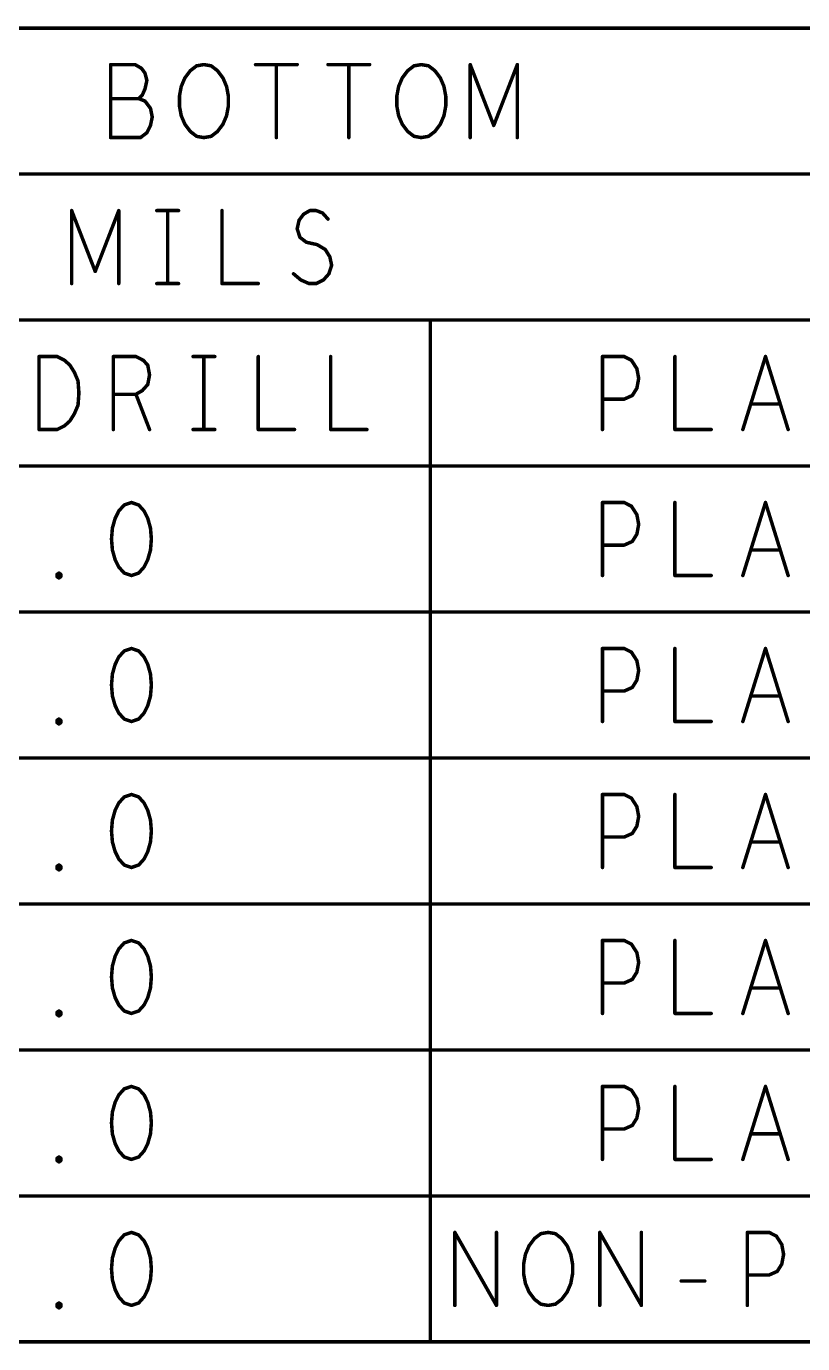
# Model space of a CAD drawing. Extents: x -18 to 16.1, y -6.6 to 15.5.
# Drawn here: x 11.927 to 13.255, y 3.317 to 5.573 of the extents above; entities that cross this region are included whole.
import ezdxf

# ---------------------------------------------------------------- set-up
doc = ezdxf.new("R2010")
doc.units = 0
doc.layers.get('0').update_dxf_attribs({"linetype": 'CONTINUOUS'})
doc.layers.add('FAB', color=13, linetype='CONTINUOUS')

# ---------------------------------------------------------------- blocks, each defined once
blk = doc.blocks.new('ROUND_1')
at = {"const_width": 0.003}
blk.add_lwpolyline([(-0.0015, 0, 1), (0.0015, 0, 1)], format="xyb", close=True, dxfattribs=at)

msp = doc.modelspace()

# ---------------------------------------------------------------- linework, layer by layer
at = {"layer": 'FAB', "const_width": 0.006}
for points in [[(7.689, 5.57), (14.664, 5.57)], [(12.1127, 5.5075), (12.0709, 5.5075)], [(12.0709, 5.5075), (12.0709, 5.3825)], [(12.1236, 5.5012), (12.1127, 5.5075)], [(12.2073, 5.4971), (12.2181, 5.5054)], [(12.2181, 5.5054), (12.2305, 5.5075)], [(12.2305, 5.5075), (12.2429, 5.5054)], [(12.2429, 5.5054), (12.2537, 5.4971)], [(12.3189, 5.5075), (12.3901, 5.5075)], [(12.3545, 5.5075), (12.3545, 5.3825)], [(12.4429, 5.5075), (12.5141, 5.5075)], [(12.4785, 5.5075), (12.4785, 5.3825)], [(12.5793, 5.4971), (12.5901, 5.5054)], [(12.5901, 5.5054), (12.6025, 5.5075)], [(12.6025, 5.5075), (12.6149, 5.5054)], [(12.6149, 5.5054), (12.6257, 5.4971)], [(12.6862, 5.3825), (12.6862, 5.5075)], [(12.6862, 5.5075), (12.7265, 5.4033)], [(12.7265, 5.4033), (12.7668, 5.5075)], [(12.7668, 5.5075), (12.7668, 5.3825)], [(12.1297, 5.4929), (12.1236, 5.5012)], [(12.1329, 5.4804), (12.1297, 5.4929)], [(12.1297, 5.4658), (12.1329, 5.4804)], [(12.1917, 5.47), (12.1979, 5.4846)], [(12.1979, 5.4846), (12.2073, 5.4971)], [(12.2537, 5.4971), (12.2631, 5.4846)], [(12.2631, 5.4846), (12.2693, 5.47)], [(12.5637, 5.47), (12.5699, 5.4846)], [(12.5699, 5.4846), (12.5793, 5.4971)], [(12.6257, 5.4971), (12.6351, 5.4846)], [(12.6351, 5.4846), (12.6413, 5.47)], [(12.1251, 5.4554), (12.1297, 5.4658)], [(12.1886, 5.4533), (12.1917, 5.47)], [(12.2693, 5.47), (12.2724, 5.4533)], [(12.5606, 5.4533), (12.5637, 5.47)], [(12.6413, 5.47), (12.6444, 5.4533)], [(12.1189, 5.4492), (12.0709, 5.4492)], [(12.1189, 5.4492), (12.1251, 5.4554)], [(12.1297, 5.445), (12.1189, 5.4492)], [(12.1391, 5.4325), (12.1297, 5.445)], [(12.1886, 5.4367), (12.1886, 5.4533)], [(12.1917, 5.42), (12.1886, 5.4367)], [(12.2724, 5.4367), (12.2693, 5.42)], [(12.2724, 5.4533), (12.2724, 5.4367)], [(12.5606, 5.4367), (12.5606, 5.4533)], [(12.5637, 5.42), (12.5606, 5.4367)], [(12.6444, 5.4367), (12.6413, 5.42)], [(12.6444, 5.4533), (12.6444, 5.4367)], [(12.1421, 5.4179), (12.1391, 5.4325)], [(12.1391, 5.4033), (12.1421, 5.4179)], [(12.1979, 5.4054), (12.1917, 5.42)], [(12.2693, 5.42), (12.2631, 5.4054)], [(12.5699, 5.4054), (12.5637, 5.42)], [(12.6413, 5.42), (12.6351, 5.4054)], [(12.122, 5.3825), (12.1329, 5.3908)], [(12.1329, 5.3908), (12.1391, 5.4033)], [(12.2073, 5.3929), (12.1979, 5.4054)], [(12.2181, 5.3846), (12.2073, 5.3929)], [(12.2537, 5.3929), (12.2429, 5.3846)], [(12.2631, 5.4054), (12.2537, 5.3929)], [(12.5793, 5.3929), (12.5699, 5.4054)], [(12.5901, 5.3846), (12.5793, 5.3929)], [(12.6257, 5.3929), (12.6149, 5.3846)], [(12.6351, 5.4054), (12.6257, 5.3929)], [(12.0709, 5.3825), (12.122, 5.3825)], [(12.2305, 5.3825), (12.2181, 5.3846)], [(12.2429, 5.3846), (12.2305, 5.3825)], [(12.6025, 5.3825), (12.5901, 5.3846)], [(12.6149, 5.3846), (12.6025, 5.3825)], [(7.689, 5.32), (14.664, 5.32)], [(12.0042, 5.1325), (12.0042, 5.2575)], [(12.0042, 5.2575), (12.0445, 5.1533)], [(12.0445, 5.1533), (12.0848, 5.2575)], [(12.0848, 5.2575), (12.0848, 5.1325)], [(12.1499, 5.2575), (12.1871, 5.2575)], [(12.1685, 5.2575), (12.1685, 5.1325)], [(12.2615, 5.2575), (12.2615, 5.1325)], [(12.401, 5.2512), (12.4118, 5.2575)], [(12.4118, 5.2575), (12.4227, 5.2575)], [(12.4227, 5.2575), (12.4336, 5.2533)], [(12.3901, 5.2262), (12.3933, 5.2408)], [(12.3933, 5.2408), (12.401, 5.2512)], [(12.4336, 5.2533), (12.4429, 5.2429)], [(12.3948, 5.2117), (12.3901, 5.2262)], [(12.4057, 5.2033), (12.3948, 5.2117)], [(12.4242, 5.1992), (12.4057, 5.2033)], [(12.4382, 5.1908), (12.4242, 5.1992)], [(12.446, 5.1783), (12.4382, 5.1908)], [(12.4444, 5.1492), (12.4491, 5.1638)], [(12.4491, 5.1638), (12.446, 5.1783)], [(12.3839, 5.1492), (12.3963, 5.1387)], [(12.4351, 5.1387), (12.4444, 5.1492)], [(12.1499, 5.1325), (12.1871, 5.1325)], [(12.2615, 5.1325), (12.3235, 5.1325)], [(12.3963, 5.1387), (12.4103, 5.1325)], [(12.4103, 5.1325), (12.4227, 5.1325)], [(12.4227, 5.1325), (12.4351, 5.1387)], [(7.689, 5.07), (14.664, 5.07)], [(12.618, 5.07), (12.618, 3.32)], [(11.9484, 4.8825), (11.9484, 5.0075)], [(11.9484, 5.0075), (11.9794, 5.0075)], [(11.9794, 5.0075), (11.9918, 5.0012)], [(12.0755, 4.8825), (12.0755, 5.0075)], [(12.0755, 5.0075), (12.1142, 5.0075)], [(12.1142, 5.0075), (12.1266, 5.0012)], [(12.2119, 5.0075), (12.2491, 5.0075)], [(12.2305, 5.0075), (12.2305, 4.8825)], [(12.3235, 5.0075), (12.3235, 4.8825)], [(12.4475, 5.0075), (12.4475, 4.8825)], [(12.9125, 4.8825), (12.9125, 5.0075)], [(12.9125, 5.0075), (12.9497, 5.0075)], [(12.9497, 5.0075), (12.9621, 5.0012)], [(13.0365, 5.0075), (13.0365, 4.8825)], [(13.1527, 4.8825), (13.1915, 5.0075)], [(13.1915, 5.0075), (13.2303, 4.8825)], [(11.9918, 5.0012), (12.0011, 4.9929)], [(12.0011, 4.9929), (12.0089, 4.9804)], [(12.1266, 5.0012), (12.1344, 4.9929)], [(12.1344, 4.9929), (12.1375, 4.9762)], [(12.9621, 5.0012), (12.9714, 4.9867)], [(12.9714, 4.9867), (12.9745, 4.97)], [(12.0089, 4.9804), (12.0151, 4.9658)], [(12.0151, 4.9658), (12.0166, 4.945)], [(12.1375, 4.9762), (12.1344, 4.9596)], [(12.9745, 4.97), (12.9714, 4.9533)], [(12.0166, 4.945), (12.0151, 4.9242)], [(12.1142, 4.9429), (12.0755, 4.9429)], [(12.1251, 4.9492), (12.1142, 4.9429)], [(12.1142, 4.9429), (12.1375, 4.8825)], [(12.1344, 4.9596), (12.1251, 4.9492)], [(12.9636, 4.9408), (12.9497, 4.9346)], [(12.9714, 4.9533), (12.9636, 4.9408)], [(12.0151, 4.9242), (12.0089, 4.9096)], [(12.9497, 4.9346), (12.9125, 4.9346)], [(13.2163, 4.9262), (13.1667, 4.9262)], [(12.0011, 4.8971), (11.9918, 4.8887)], [(12.0089, 4.9096), (12.0011, 4.8971)], [(11.9794, 4.8825), (11.9484, 4.8825)], [(11.9918, 4.8887), (11.9794, 4.8825)], [(12.2119, 4.8825), (12.2491, 4.8825)], [(12.3235, 4.8825), (12.3855, 4.8825)], [(12.4475, 4.8825), (12.5095, 4.8825)], [(13.0365, 4.8825), (13.0985, 4.8825)], [(7.689, 4.82), (14.664, 4.82)], [(12.1065, 4.7575), (12.0941, 4.7533)], [(12.1189, 4.7533), (12.1065, 4.7575)], [(12.9125, 4.6325), (12.9125, 4.7575)], [(12.9125, 4.7575), (12.9497, 4.7575)], [(12.9497, 4.7575), (12.9621, 4.7512)], [(13.0365, 4.7575), (13.0365, 4.6325)], [(13.1527, 4.6325), (13.1915, 4.7575)], [(13.1915, 4.7575), (13.2303, 4.6325)], [(12.0848, 4.7429), (12.0786, 4.7304)], [(12.0941, 4.7533), (12.0848, 4.7429)], [(12.1282, 4.7429), (12.1189, 4.7533)], [(12.1344, 4.7304), (12.1282, 4.7429)], [(12.9621, 4.7512), (12.9714, 4.7367)], [(12.9714, 4.7367), (12.9745, 4.72)], [(12.0739, 4.7137), (12.0724, 4.695)], [(12.0786, 4.7304), (12.0739, 4.7137)], [(12.1391, 4.7137), (12.1344, 4.7304)], [(12.1406, 4.695), (12.1391, 4.7137)], [(12.9745, 4.72), (12.9714, 4.7033)], [(12.0724, 4.695), (12.0739, 4.6762)], [(12.1391, 4.6762), (12.1406, 4.695)], [(12.9636, 4.6908), (12.9497, 4.6846)], [(12.9714, 4.7033), (12.9636, 4.6908)], [(12.0739, 4.6762), (12.0786, 4.6596)], [(12.1344, 4.6596), (12.1391, 4.6762)], [(12.9497, 4.6846), (12.9125, 4.6846)], [(13.2163, 4.6762), (13.1667, 4.6762)], [(12.0786, 4.6596), (12.0848, 4.6471)], [(12.0848, 4.6471), (12.0941, 4.6367)], [(12.1189, 4.6367), (12.1282, 4.6471)], [(12.1282, 4.6471), (12.1344, 4.6596)], [(11.9794, 4.6346), (11.9825, 4.6367)], [(11.9794, 4.6304), (11.9794, 4.6346)], [(11.9825, 4.6283), (11.9794, 4.6304)], [(11.9825, 4.6367), (11.9856, 4.6346)], [(11.9856, 4.6304), (11.9825, 4.6283)], [(11.9856, 4.6346), (11.9856, 4.6304)], [(12.0941, 4.6367), (12.1065, 4.6325)], [(12.1065, 4.6325), (12.1189, 4.6367)], [(13.0365, 4.6325), (13.0985, 4.6325)], [(7.689, 4.57), (14.664, 4.57)], [(12.0848, 4.4929), (12.0786, 4.4804)], [(12.0941, 4.5033), (12.0848, 4.4929)], [(12.1065, 4.5075), (12.0941, 4.5033)], [(12.1189, 4.5033), (12.1065, 4.5075)], [(12.1282, 4.4929), (12.1189, 4.5033)], [(12.1344, 4.4804), (12.1282, 4.4929)], [(12.9125, 4.3825), (12.9125, 4.5075)], [(12.9125, 4.5075), (12.9497, 4.5075)], [(12.9497, 4.5075), (12.9621, 4.5012)], [(12.9621, 4.5012), (12.9714, 4.4867)], [(12.9714, 4.4867), (12.9745, 4.47)], [(13.0365, 4.5075), (13.0365, 4.3825)], [(13.1527, 4.3825), (13.1915, 4.5075)], [(13.1915, 4.5075), (13.2303, 4.3825)], [(12.0786, 4.4804), (12.0739, 4.4637)], [(12.1391, 4.4637), (12.1344, 4.4804)], [(12.9745, 4.47), (12.9714, 4.4533)], [(12.0739, 4.4637), (12.0724, 4.445)], [(12.0724, 4.445), (12.0739, 4.4262)], [(12.1406, 4.445), (12.1391, 4.4637)], [(12.1391, 4.4262), (12.1406, 4.445)], [(12.9714, 4.4533), (12.9636, 4.4408)], [(12.0739, 4.4262), (12.0786, 4.4096)], [(12.1344, 4.4096), (12.1391, 4.4262)], [(12.9497, 4.4346), (12.9125, 4.4346)], [(12.9636, 4.4408), (12.9497, 4.4346)], [(13.2163, 4.4262), (13.1667, 4.4262)], [(12.0786, 4.4096), (12.0848, 4.3971)], [(12.0848, 4.3971), (12.0941, 4.3867)], [(12.1189, 4.3867), (12.1282, 4.3971)], [(12.1282, 4.3971), (12.1344, 4.4096)], [(11.9794, 4.3846), (11.9825, 4.3867)], [(11.9794, 4.3804), (11.9794, 4.3846)], [(11.9825, 4.3783), (11.9794, 4.3804)], [(11.9825, 4.3867), (11.9856, 4.3846)], [(11.9856, 4.3804), (11.9825, 4.3783)], [(11.9856, 4.3846), (11.9856, 4.3804)], [(12.0941, 4.3867), (12.1065, 4.3825)], [(12.1065, 4.3825), (12.1189, 4.3867)], [(13.0365, 4.3825), (13.0985, 4.3825)], [(7.689, 4.32), (14.664, 4.32)], [(12.0848, 4.2429), (12.0786, 4.2304)], [(12.0941, 4.2533), (12.0848, 4.2429)], [(12.1065, 4.2575), (12.0941, 4.2533)], [(12.1189, 4.2533), (12.1065, 4.2575)], [(12.1282, 4.2429), (12.1189, 4.2533)], [(12.1344, 4.2304), (12.1282, 4.2429)], [(12.9125, 4.1325), (12.9125, 4.2575)], [(12.9125, 4.2575), (12.9497, 4.2575)], [(12.9497, 4.2575), (12.9621, 4.2512)], [(12.9621, 4.2512), (12.9714, 4.2367)], [(13.0365, 4.2575), (13.0365, 4.1325)], [(13.1527, 4.1325), (13.1915, 4.2575)], [(13.1915, 4.2575), (13.2303, 4.1325)], [(12.0786, 4.2304), (12.0739, 4.2137)], [(12.1391, 4.2137), (12.1344, 4.2304)], [(12.9714, 4.2367), (12.9745, 4.22)], [(12.9745, 4.22), (12.9714, 4.2033)], [(12.0739, 4.2137), (12.0724, 4.195)], [(12.0724, 4.195), (12.0739, 4.1762)], [(12.1406, 4.195), (12.1391, 4.2137)], [(12.1391, 4.1762), (12.1406, 4.195)], [(12.9714, 4.2033), (12.9636, 4.1908)], [(12.0739, 4.1762), (12.0786, 4.1596)], [(12.1344, 4.1596), (12.1391, 4.1762)], [(12.9497, 4.1846), (12.9125, 4.1846)], [(12.9636, 4.1908), (12.9497, 4.1846)], [(13.2163, 4.1762), (13.1667, 4.1762)], [(12.0786, 4.1596), (12.0848, 4.1471)], [(12.1282, 4.1471), (12.1344, 4.1596)], [(11.9794, 4.1346), (11.9825, 4.1367)], [(11.9794, 4.1304), (11.9794, 4.1346)], [(11.9825, 4.1283), (11.9794, 4.1304)], [(11.9825, 4.1367), (11.9856, 4.1346)], [(11.9856, 4.1304), (11.9825, 4.1283)], [(11.9856, 4.1346), (11.9856, 4.1304)], [(12.0848, 4.1471), (12.0941, 4.1367)], [(12.0941, 4.1367), (12.1065, 4.1325)], [(12.1065, 4.1325), (12.1189, 4.1367)], [(12.1189, 4.1367), (12.1282, 4.1471)], [(13.0365, 4.1325), (13.0985, 4.1325)], [(7.689, 4.07), (14.664, 4.07)], [(12.0848, 3.9929), (12.0786, 3.9804)], [(12.0941, 4.0033), (12.0848, 3.9929)], [(12.1065, 4.0075), (12.0941, 4.0033)], [(12.1189, 4.0033), (12.1065, 4.0075)], [(12.1282, 3.9929), (12.1189, 4.0033)], [(12.1344, 3.9804), (12.1282, 3.9929)], [(12.9125, 3.8825), (12.9125, 4.0075)], [(12.9125, 4.0075), (12.9497, 4.0075)], [(12.9497, 4.0075), (12.9621, 4.0012)], [(12.9621, 4.0012), (12.9714, 3.9867)], [(13.0365, 4.0075), (13.0365, 3.8825)], [(13.1527, 3.8825), (13.1915, 4.0075)], [(13.1915, 4.0075), (13.2303, 3.8825)], [(12.0786, 3.9804), (12.0739, 3.9637)], [(12.1391, 3.9637), (12.1344, 3.9804)], [(12.9714, 3.9867), (12.9745, 3.97)], [(12.9745, 3.97), (12.9714, 3.9533)], [(12.0739, 3.9637), (12.0724, 3.945)], [(12.1406, 3.945), (12.1391, 3.9637)], [(12.9714, 3.9533), (12.9636, 3.9408)], [(12.0724, 3.945), (12.0739, 3.9262)], [(12.0739, 3.9262), (12.0786, 3.9096)], [(12.1344, 3.9096), (12.1391, 3.9262)], [(12.1391, 3.9262), (12.1406, 3.945)], [(12.9497, 3.9346), (12.9125, 3.9346)], [(12.9636, 3.9408), (12.9497, 3.9346)], [(13.2163, 3.9262), (13.1667, 3.9262)], [(12.0786, 3.9096), (12.0848, 3.8971)], [(12.1282, 3.8971), (12.1344, 3.9096)], [(11.9794, 3.8846), (11.9825, 3.8867)], [(11.9794, 3.8804), (11.9794, 3.8846)], [(11.9825, 3.8783), (11.9794, 3.8804)], [(11.9825, 3.8867), (11.9856, 3.8846)], [(11.9856, 3.8804), (11.9825, 3.8783)], [(11.9856, 3.8846), (11.9856, 3.8804)], [(12.0848, 3.8971), (12.0941, 3.8867)], [(12.0941, 3.8867), (12.1065, 3.8825)], [(12.1065, 3.8825), (12.1189, 3.8867)], [(12.1189, 3.8867), (12.1282, 3.8971)], [(13.0365, 3.8825), (13.0985, 3.8825)], [(7.689, 3.82), (14.664, 3.82)], [(12.0848, 3.7429), (12.0786, 3.7304)], [(12.0941, 3.7533), (12.0848, 3.7429)], [(12.1065, 3.7575), (12.0941, 3.7533)], [(12.1189, 3.7533), (12.1065, 3.7575)], [(12.1282, 3.7429), (12.1189, 3.7533)], [(12.1344, 3.7304), (12.1282, 3.7429)], [(12.9125, 3.6325), (12.9125, 3.7575)], [(12.9125, 3.7575), (12.9497, 3.7575)], [(12.9497, 3.7575), (12.9621, 3.7512)], [(12.9621, 3.7512), (12.9714, 3.7367)], [(13.0365, 3.7575), (13.0365, 3.6325)], [(13.1527, 3.6325), (13.1915, 3.7575)], [(13.1915, 3.7575), (13.2303, 3.6325)], [(12.0786, 3.7304), (12.0739, 3.7137)], [(12.1391, 3.7137), (12.1344, 3.7304)], [(12.9714, 3.7367), (12.9745, 3.72)], [(12.9745, 3.72), (12.9714, 3.7033)], [(12.0739, 3.7137), (12.0724, 3.695)], [(12.1406, 3.695), (12.1391, 3.7137)], [(12.9714, 3.7033), (12.9636, 3.6908)], [(12.0724, 3.695), (12.0739, 3.6762)], [(12.0739, 3.6762), (12.0786, 3.6596)], [(12.1344, 3.6596), (12.1391, 3.6762)], [(12.1391, 3.6762), (12.1406, 3.695)], [(12.9497, 3.6846), (12.9125, 3.6846)], [(12.9636, 3.6908), (12.9497, 3.6846)], [(13.2163, 3.6762), (13.1667, 3.6762)], [(12.0786, 3.6596), (12.0848, 3.6471)], [(12.1282, 3.6471), (12.1344, 3.6596)], [(11.9794, 3.6346), (11.9825, 3.6367)], [(11.9794, 3.6304), (11.9794, 3.6346)], [(11.9825, 3.6283), (11.9794, 3.6304)], [(11.9825, 3.6367), (11.9856, 3.6346)], [(11.9856, 3.6304), (11.9825, 3.6283)], [(11.9856, 3.6346), (11.9856, 3.6304)], [(12.0848, 3.6471), (12.0941, 3.6367)], [(12.0941, 3.6367), (12.1065, 3.6325)], [(12.1065, 3.6325), (12.1189, 3.6367)], [(12.1189, 3.6367), (12.1282, 3.6471)], [(13.0365, 3.6325), (13.0985, 3.6325)], [(7.689, 3.57), (14.664, 3.57)], [(12.0941, 3.5033), (12.0848, 3.4929)], [(12.1065, 3.5075), (12.0941, 3.5033)], [(12.1189, 3.5033), (12.1065, 3.5075)], [(12.1282, 3.4929), (12.1189, 3.5033)], [(12.6599, 3.3825), (12.6599, 3.5075)], [(12.6599, 3.5075), (12.7311, 3.3825)], [(12.7311, 3.3825), (12.7311, 3.5075)], [(12.7869, 3.4846), (12.7963, 3.4971)], [(12.7963, 3.4971), (12.8071, 3.5054)], [(12.8071, 3.5054), (12.8195, 3.5075)], [(12.8195, 3.5075), (12.8319, 3.5054)], [(12.8319, 3.5054), (12.8427, 3.4971)], [(12.8427, 3.4971), (12.8521, 3.4846)], [(12.9079, 3.3825), (12.9079, 3.5075)], [(12.9079, 3.5075), (12.9791, 3.3825)], [(12.9791, 3.3825), (12.9791, 3.5075)], [(13.1605, 3.3825), (13.1605, 3.5075)], [(13.1605, 3.5075), (13.1977, 3.5075)], [(13.1977, 3.5075), (13.2101, 3.5012)], [(13.2101, 3.5012), (13.2194, 3.4867)], [(12.0786, 3.4804), (12.0739, 3.4637)], [(12.0848, 3.4929), (12.0786, 3.4804)], [(12.1344, 3.4804), (12.1282, 3.4929)], [(12.1391, 3.4637), (12.1344, 3.4804)], [(12.7807, 3.47), (12.7869, 3.4846)], [(12.8521, 3.4846), (12.8583, 3.47)], [(13.2194, 3.4867), (13.2225, 3.47)], [(12.0739, 3.4637), (12.0724, 3.445)], [(12.1406, 3.445), (12.1391, 3.4637)], [(12.7776, 3.4533), (12.7807, 3.47)], [(12.7776, 3.4367), (12.7776, 3.4533)], [(12.8583, 3.47), (12.8614, 3.4533)], [(12.8614, 3.4533), (12.8614, 3.4367)], [(13.2194, 3.4533), (13.2116, 3.4408)], [(13.2225, 3.47), (13.2194, 3.4533)], [(12.0724, 3.445), (12.0739, 3.4262)], [(12.0739, 3.4262), (12.0786, 3.4096)], [(12.1344, 3.4096), (12.1391, 3.4262)], [(12.1391, 3.4262), (12.1406, 3.445)], [(12.7807, 3.42), (12.7776, 3.4367)], [(12.8614, 3.4367), (12.8583, 3.42)], [(13.1977, 3.4346), (13.1605, 3.4346)], [(13.2116, 3.4408), (13.1977, 3.4346)], [(12.0786, 3.4096), (12.0848, 3.3971)], [(12.1282, 3.3971), (12.1344, 3.4096)], [(12.7869, 3.4054), (12.7807, 3.42)], [(12.7963, 3.3929), (12.7869, 3.4054)], [(12.8521, 3.4054), (12.8427, 3.3929)], [(12.8583, 3.42), (12.8521, 3.4054)], [(13.0473, 3.4242), (13.0876, 3.4242)], [(11.9794, 3.3846), (11.9825, 3.3867)], [(11.9794, 3.3804), (11.9794, 3.3846)], [(11.9825, 3.3867), (11.9856, 3.3846)], [(11.9856, 3.3846), (11.9856, 3.3804)], [(12.0848, 3.3971), (12.0941, 3.3867)], [(12.0941, 3.3867), (12.1065, 3.3825)], [(12.1065, 3.3825), (12.1189, 3.3867)], [(12.1189, 3.3867), (12.1282, 3.3971)], [(12.8071, 3.3846), (12.7963, 3.3929)], [(12.8195, 3.3825), (12.8071, 3.3846)], [(12.8319, 3.3846), (12.8195, 3.3825)], [(12.8427, 3.3929), (12.8319, 3.3846)], [(11.9825, 3.3783), (11.9794, 3.3804)], [(11.9856, 3.3804), (11.9825, 3.3783)], [(14.664, 3.32), (7.689, 3.32)]]:
    msp.add_lwpolyline(points, dxfattribs=at)

# ---------------------------------------------------------------- block references
at = {"layer": 'FAB'}
for p in [(12.0709, 5.5075), (12.0709, 5.5075), (12.1127, 5.5075), (12.1127, 5.5075), (12.2181, 5.5054), (12.2181, 5.5054), (12.2305, 5.5075), (12.2305, 5.5075), (12.2429, 5.5054), (12.2429, 5.5054), (12.3189, 5.5075), (12.3545, 5.5075), (12.3901, 5.5075), (12.4429, 5.5075), (12.4785, 5.5075), (12.5141, 5.5075), (12.5901, 5.5054), (12.5901, 5.5054), (12.6025, 5.5075), (12.6025, 5.5075), (12.6149, 5.5054), (12.6149, 5.5054), (12.6862, 5.5075), (12.6862, 5.5075), (12.7668, 5.5075), (12.7668, 5.5075), (12.1236, 5.5012), (12.1236, 5.5012), (12.1297, 5.4929), (12.1297, 5.4929), (12.1329, 5.4804), (12.1329, 5.4804), (12.1979, 5.4846), (12.1979, 5.4846), (12.2073, 5.4971), (12.2073, 5.4971), (12.2537, 5.4971), (12.2537, 5.4971), (12.2631, 5.4846), (12.2631, 5.4846), (12.5699, 5.4846), (12.5699, 5.4846), (12.5793, 5.4971), (12.5793, 5.4971), (12.6257, 5.4971), (12.6257, 5.4971), (12.6351, 5.4846), (12.6351, 5.4846), (12.1297, 5.4658), (12.1297, 5.4658), (12.1917, 5.47), (12.1917, 5.47), (12.2693, 5.47), (12.2693, 5.47), (12.5637, 5.47), (12.5637, 5.47), (12.6413, 5.47), (12.6413, 5.47), (12.0709, 5.4492), (12.1189, 5.4492), (12.1189, 5.4492), (12.1189, 5.4492), (12.1251, 5.4554), (12.1251, 5.4554), (12.1297, 5.445), (12.1297, 5.445), (12.1886, 5.4533), (12.1886, 5.4533), (12.1886, 5.4367), (12.1886, 5.4367), (12.2724, 5.4533), (12.2724, 5.4533), (12.2724, 5.4367), (12.2724, 5.4367), (12.5606, 5.4533), (12.5606, 5.4533), (12.5606, 5.4367), (12.5606, 5.4367), (12.6444, 5.4533), (12.6444, 5.4533), (12.6444, 5.4367), (12.6444, 5.4367), (12.1391, 5.4325), (12.1391, 5.4325), (12.1421, 5.4179), (12.1421, 5.4179), (12.1917, 5.42), (12.1917, 5.42), (12.2693, 5.42), (12.2693, 5.42), (12.5637, 5.42), (12.5637, 5.42), (12.6413, 5.42), (12.6413, 5.42), (12.1329, 5.3908), (12.1329, 5.3908), (12.1391, 5.4033), (12.1391, 5.4033), (12.1979, 5.4054), (12.1979, 5.4054), (12.2073, 5.3929), (12.2073, 5.3929), (12.2537, 5.3929), (12.2537, 5.3929), (12.2631, 5.4054), (12.2631, 5.4054), (12.5699, 5.4054), (12.5699, 5.4054), (12.5793, 5.3929), (12.5793, 5.3929), (12.6257, 5.3929), (12.6257, 5.3929), (12.6351, 5.4054), (12.6351, 5.4054), (12.7265, 5.4033), (12.7265, 5.4033), (12.0709, 5.3825), (12.0709, 5.3825), (12.122, 5.3825), (12.122, 5.3825), (12.2181, 5.3846), (12.2181, 5.3846), (12.2305, 5.3825), (12.2305, 5.3825), (12.2429, 5.3846), (12.2429, 5.3846), (12.3545, 5.3825), (12.4785, 5.3825), (12.5901, 5.3846), (12.5901, 5.3846), (12.6025, 5.3825), (12.6025, 5.3825), (12.6149, 5.3846), (12.6149, 5.3846), (12.6862, 5.3825), (12.7668, 5.3825), (12.0042, 5.2575), (12.0042, 5.2575), (12.0848, 5.2575), (12.0848, 5.2575), (12.1499, 5.2575), (12.1685, 5.2575), (12.1871, 5.2575), (12.2615, 5.2575), (12.4118, 5.2575), (12.4118, 5.2575), (12.4227, 5.2575), (12.4227, 5.2575), (12.3933, 5.2408), (12.3933, 5.2408), (12.401, 5.2512), (12.401, 5.2512), (12.4336, 5.2533), (12.4336, 5.2533), (12.4429, 5.2429), (12.3901, 5.2262), (12.3901, 5.2262), (12.3948, 5.2117), (12.3948, 5.2117), (12.4057, 5.2033), (12.4057, 5.2033), (12.4242, 5.1992), (12.4242, 5.1992), (12.4382, 5.1908), (12.4382, 5.1908), (12.446, 5.1783), (12.446, 5.1783), (12.4491, 5.1638), (12.4491, 5.1638), (12.0445, 5.1533), (12.0445, 5.1533), (12.3839, 5.1492), (12.4444, 5.1492), (12.4444, 5.1492), (12.0042, 5.1325), (12.0848, 5.1325), (12.1499, 5.1325), (12.1685, 5.1325), (12.1871, 5.1325), (12.2615, 5.1325), (12.2615, 5.1325), (12.3235, 5.1325), (12.3963, 5.1387), (12.3963, 5.1387), (12.4103, 5.1325), (12.4103, 5.1325), (12.4227, 5.1325), (12.4227, 5.1325), (12.4351, 5.1387), (12.4351, 5.1387), (12.618, 5.07), (11.9484, 5.0075), (11.9484, 5.0075), (11.9794, 5.0075), (11.9794, 5.0075), (12.0755, 5.0075), (12.0755, 5.0075), (12.1142, 5.0075), (12.1142, 5.0075), (12.2119, 5.0075), (12.2305, 5.0075), (12.2491, 5.0075), (12.3235, 5.0075), (12.4475, 5.0075), (12.9125, 5.0075), (12.9125, 5.0075), (12.9497, 5.0075), (12.9497, 5.0075), (13.0365, 5.0075), (13.1915, 5.0075), (13.1915, 5.0075), (11.9918, 5.0012), (11.9918, 5.0012), (12.0011, 4.9929), (12.0011, 4.9929), (12.1266, 5.0012), (12.1266, 5.0012), (12.1344, 4.9929), (12.1344, 4.9929), (12.9621, 5.0012), (12.9621, 5.0012), (12.9714, 4.9867), (12.9714, 4.9867), (12.0089, 4.9804), (12.0089, 4.9804), (12.0151, 4.9658), (12.0151, 4.9658), (12.1375, 4.9762), (12.1375, 4.9762), (12.9745, 4.97), (12.9745, 4.97), (12.0166, 4.945), (12.0166, 4.945), (12.0755, 4.9429), (12.1142, 4.9429), (12.1142, 4.9429), (12.1142, 4.9429), (12.1251, 4.9492), (12.1251, 4.9492), (12.1344, 4.9596), (12.1344, 4.9596), (12.9636, 4.9408), (12.9636, 4.9408), (12.9714, 4.9533), (12.9714, 4.9533), (12.0151, 4.9242), (12.0151, 4.9242), (12.9125, 4.9346), (12.9497, 4.9346), (12.9497, 4.9346), (13.1667, 4.9262), (13.2163, 4.9262), (12.0011, 4.8971), (12.0011, 4.8971), (12.0089, 4.9096), (12.0089, 4.9096), (11.9484, 4.8825), (11.9484, 4.8825), (11.9794, 4.8825), (11.9794, 4.8825), (11.9918, 4.8887), (11.9918, 4.8887), (12.0755, 4.8825), (12.1375, 4.8825), (12.2119, 4.8825), (12.2305, 4.8825), (12.2491, 4.8825), (12.3235, 4.8825), (12.3235, 4.8825), (12.3855, 4.8825), (12.4475, 4.8825), (12.4475, 4.8825), (12.5095, 4.8825), (12.9125, 4.8825), (13.0365, 4.8825), (13.0365, 4.8825), (13.0985, 4.8825), (13.1527, 4.8825), (13.2303, 4.8825), (12.1065, 4.7575), (12.1065, 4.7575), (12.9125, 4.7575), (12.9125, 4.7575), (12.9497, 4.7575), (12.9497, 4.7575), (13.0365, 4.7575), (13.1915, 4.7575), (13.1915, 4.7575), (12.0848, 4.7429), (12.0848, 4.7429), (12.0941, 4.7533), (12.0941, 4.7533), (12.1189, 4.7533), (12.1189, 4.7533), (12.1282, 4.7429), (12.1282, 4.7429), (12.9621, 4.7512), (12.9621, 4.7512), (12.9714, 4.7367), (12.9714, 4.7367), (12.0739, 4.7137), (12.0739, 4.7137), (12.0786, 4.7304), (12.0786, 4.7304), (12.1344, 4.7304), (12.1344, 4.7304), (12.1391, 4.7137), (12.1391, 4.7137), (12.9745, 4.72), (12.9745, 4.72), (12.0724, 4.695), (12.0724, 4.695), (12.1406, 4.695), (12.1406, 4.695), (12.9636, 4.6908), (12.9636, 4.6908), (12.9714, 4.7033), (12.9714, 4.7033), (12.0739, 4.6762), (12.0739, 4.6762), (12.1391, 4.6762), (12.1391, 4.6762), (12.9125, 4.6846), (12.9497, 4.6846), (12.9497, 4.6846), (13.1667, 4.6762), (13.2163, 4.6762), (12.0786, 4.6596), (12.0786, 4.6596), (12.0848, 4.6471), (12.0848, 4.6471), (12.1282, 4.6471), (12.1282, 4.6471), (12.1344, 4.6596), (12.1344, 4.6596), (11.9794, 4.6346), (11.9794, 4.6346), (11.9794, 4.6304), (11.9794, 4.6304), (11.9825, 4.6367), (11.9825, 4.6367), (11.9825, 4.6283), (11.9825, 4.6283), (11.9856, 4.6346), (11.9856, 4.6346), (11.9856, 4.6304), (11.9856, 4.6304), (12.0941, 4.6367), (12.0941, 4.6367), (12.1065, 4.6325), (12.1065, 4.6325), (12.1189, 4.6367), (12.1189, 4.6367), (12.9125, 4.6325), (13.0365, 4.6325), (13.0365, 4.6325), (13.0985, 4.6325), (13.1527, 4.6325), (13.2303, 4.6325), (12.0848, 4.4929), (12.0848, 4.4929), (12.0941, 4.5033), (12.0941, 4.5033), (12.1065, 4.5075), (12.1065, 4.5075), (12.1189, 4.5033), (12.1189, 4.5033), (12.1282, 4.4929), (12.1282, 4.4929), (12.9125, 4.5075), (12.9125, 4.5075), (12.9497, 4.5075), (12.9497, 4.5075), (12.9621, 4.5012), (12.9621, 4.5012), (12.9714, 4.4867), (12.9714, 4.4867), (13.0365, 4.5075), (13.1915, 4.5075), (13.1915, 4.5075), (12.0786, 4.4804), (12.0786, 4.4804), (12.1344, 4.4804), (12.1344, 4.4804), (12.9745, 4.47), (12.9745, 4.47), (12.0724, 4.445), (12.0724, 4.445), (12.0739, 4.4637), (12.0739, 4.4637), (12.1391, 4.4637), (12.1391, 4.4637), (12.1406, 4.445), (12.1406, 4.445), (12.9714, 4.4533), (12.9714, 4.4533), (12.0739, 4.4262), (12.0739, 4.4262), (12.1391, 4.4262), (12.1391, 4.4262), (12.9125, 4.4346), (12.9497, 4.4346), (12.9497, 4.4346), (12.9636, 4.4408), (12.9636, 4.4408), (13.1667, 4.4262), (13.2163, 4.4262), (12.0786, 4.4096), (12.0786, 4.4096), (12.0848, 4.3971), (12.0848, 4.3971), (12.1282, 4.3971), (12.1282, 4.3971), (12.1344, 4.4096), (12.1344, 4.4096), (11.9794, 4.3846), (11.9794, 4.3846), (11.9794, 4.3804), (11.9794, 4.3804), (11.9825, 4.3867), (11.9825, 4.3867), (11.9825, 4.3783), (11.9825, 4.3783), (11.9856, 4.3846), (11.9856, 4.3846), (11.9856, 4.3804), (11.9856, 4.3804), (12.0941, 4.3867), (12.0941, 4.3867), (12.1065, 4.3825), (12.1065, 4.3825), (12.1189, 4.3867), (12.1189, 4.3867), (12.9125, 4.3825), (13.0365, 4.3825), (13.0365, 4.3825), (13.0985, 4.3825), (13.1527, 4.3825), (13.2303, 4.3825), (12.0848, 4.2429), (12.0848, 4.2429), (12.0941, 4.2533), (12.0941, 4.2533), (12.1065, 4.2575), (12.1065, 4.2575), (12.1189, 4.2533), (12.1189, 4.2533), (12.1282, 4.2429), (12.1282, 4.2429), (12.9125, 4.2575), (12.9125, 4.2575), (12.9497, 4.2575), (12.9497, 4.2575), (12.9621, 4.2512), (12.9621, 4.2512), (13.0365, 4.2575), (13.1915, 4.2575), (13.1915, 4.2575), (12.0786, 4.2304), (12.0786, 4.2304), (12.1344, 4.2304), (12.1344, 4.2304), (12.9714, 4.2367), (12.9714, 4.2367), (12.9745, 4.22), (12.9745, 4.22), (12.0724, 4.195), (12.0724, 4.195), (12.0739, 4.2137), (12.0739, 4.2137), (12.1391, 4.2137), (12.1391, 4.2137), (12.1406, 4.195), (12.1406, 4.195), (12.9714, 4.2033), (12.9714, 4.2033), (12.0739, 4.1762), (12.0739, 4.1762), (12.1391, 4.1762), (12.1391, 4.1762), (12.9125, 4.1846), (12.9497, 4.1846), (12.9497, 4.1846), (12.9636, 4.1908), (12.9636, 4.1908), (13.1667, 4.1762), (13.2163, 4.1762), (12.0786, 4.1596), (12.0786, 4.1596), (12.1344, 4.1596), (12.1344, 4.1596), (11.9794, 4.1346), (11.9794, 4.1346), (11.9794, 4.1304), (11.9794, 4.1304), (11.9825, 4.1367), (11.9825, 4.1367), (11.9825, 4.1283), (11.9825, 4.1283), (11.9856, 4.1346), (11.9856, 4.1346), (11.9856, 4.1304), (11.9856, 4.1304), (12.0848, 4.1471), (12.0848, 4.1471), (12.0941, 4.1367), (12.0941, 4.1367), (12.1065, 4.1325), (12.1065, 4.1325), (12.1189, 4.1367), (12.1189, 4.1367), (12.1282, 4.1471), (12.1282, 4.1471), (12.9125, 4.1325), (13.0365, 4.1325), (13.0365, 4.1325), (13.0985, 4.1325), (13.1527, 4.1325), (13.2303, 4.1325), (12.0848, 3.9929), (12.0848, 3.9929), (12.0941, 4.0033), (12.0941, 4.0033), (12.1065, 4.0075), (12.1065, 4.0075), (12.1189, 4.0033), (12.1189, 4.0033), (12.1282, 3.9929), (12.1282, 3.9929), (12.9125, 4.0075), (12.9125, 4.0075), (12.9497, 4.0075), (12.9497, 4.0075), (12.9621, 4.0012), (12.9621, 4.0012), (13.0365, 4.0075), (13.1915, 4.0075), (13.1915, 4.0075), (12.0786, 3.9804), (12.0786, 3.9804), (12.1344, 3.9804), (12.1344, 3.9804), (12.9714, 3.9867), (12.9714, 3.9867), (12.9745, 3.97), (12.9745, 3.97), (12.0739, 3.9637), (12.0739, 3.9637), (12.1391, 3.9637), (12.1391, 3.9637), (12.9714, 3.9533), (12.9714, 3.9533), (12.0724, 3.945), (12.0724, 3.945), (12.0739, 3.9262), (12.0739, 3.9262), (12.1391, 3.9262), (12.1391, 3.9262), (12.1406, 3.945), (12.1406, 3.945), (12.9125, 3.9346), (12.9497, 3.9346), (12.9497, 3.9346), (12.9636, 3.9408), (12.9636, 3.9408), (13.1667, 3.9262), (13.2163, 3.9262), (12.0786, 3.9096), (12.0786, 3.9096), (12.1344, 3.9096), (12.1344, 3.9096), (11.9794, 3.8846), (11.9794, 3.8846), (11.9794, 3.8804), (11.9794, 3.8804), (11.9825, 3.8867), (11.9825, 3.8867), (11.9825, 3.8783), (11.9825, 3.8783), (11.9856, 3.8846), (11.9856, 3.8846), (11.9856, 3.8804), (11.9856, 3.8804), (12.0848, 3.8971), (12.0848, 3.8971), (12.0941, 3.8867), (12.0941, 3.8867), (12.1065, 3.8825), (12.1065, 3.8825), (12.1189, 3.8867), (12.1189, 3.8867), (12.1282, 3.8971), (12.1282, 3.8971), (12.9125, 3.8825), (13.0365, 3.8825), (13.0365, 3.8825), (13.0985, 3.8825), (13.1527, 3.8825), (13.2303, 3.8825), (12.0848, 3.7429), (12.0848, 3.7429), (12.0941, 3.7533), (12.0941, 3.7533), (12.1065, 3.7575), (12.1065, 3.7575), (12.1189, 3.7533), (12.1189, 3.7533), (12.1282, 3.7429), (12.1282, 3.7429), (12.9125, 3.7575), (12.9125, 3.7575), (12.9497, 3.7575), (12.9497, 3.7575), (12.9621, 3.7512), (12.9621, 3.7512), (13.0365, 3.7575), (13.1915, 3.7575), (13.1915, 3.7575), (12.0786, 3.7304), (12.0786, 3.7304), (12.1344, 3.7304), (12.1344, 3.7304), (12.9714, 3.7367), (12.9714, 3.7367), (12.9745, 3.72), (12.9745, 3.72), (12.0739, 3.7137), (12.0739, 3.7137), (12.1391, 3.7137), (12.1391, 3.7137), (12.9714, 3.7033), (12.9714, 3.7033), (12.0724, 3.695), (12.0724, 3.695), (12.0739, 3.6762), (12.0739, 3.6762), (12.1391, 3.6762), (12.1391, 3.6762), (12.1406, 3.695), (12.1406, 3.695), (12.9125, 3.6846), (12.9497, 3.6846), (12.9497, 3.6846), (12.9636, 3.6908), (12.9636, 3.6908), (13.1667, 3.6762), (13.2163, 3.6762), (12.0786, 3.6596), (12.0786, 3.6596), (12.1344, 3.6596), (12.1344, 3.6596), (11.9794, 3.6346), (11.9794, 3.6346), (11.9794, 3.6304), (11.9794, 3.6304), (11.9825, 3.6367), (11.9825, 3.6367), (11.9856, 3.6346), (11.9856, 3.6346), (11.9856, 3.6304), (11.9856, 3.6304), (12.0848, 3.6471), (12.0848, 3.6471), (12.0941, 3.6367), (12.0941, 3.6367), (12.1065, 3.6325), (12.1065, 3.6325), (12.1189, 3.6367), (12.1189, 3.6367), (12.1282, 3.6471), (12.1282, 3.6471), (12.9125, 3.6325), (13.0365, 3.6325), (13.0365, 3.6325), (13.0985, 3.6325), (13.1527, 3.6325), (13.2303, 3.6325), (11.9825, 3.6283), (11.9825, 3.6283), (12.0941, 3.5033), (12.0941, 3.5033), (12.1065, 3.5075), (12.1065, 3.5075), (12.1189, 3.5033), (12.1189, 3.5033), (12.6599, 3.5075), (12.6599, 3.5075), (12.7311, 3.5075), (12.7963, 3.4971), (12.7963, 3.4971), (12.8071, 3.5054), (12.8071, 3.5054), (12.8195, 3.5075), (12.8195, 3.5075), (12.8319, 3.5054), (12.8319, 3.5054), (12.8427, 3.4971), (12.8427, 3.4971), (12.9079, 3.5075), (12.9079, 3.5075), (12.9791, 3.5075), (13.1605, 3.5075), (13.1605, 3.5075), (13.1977, 3.5075), (13.1977, 3.5075), (13.2101, 3.5012), (13.2101, 3.5012), (12.0786, 3.4804), (12.0786, 3.4804), (12.0848, 3.4929), (12.0848, 3.4929), (12.1282, 3.4929), (12.1282, 3.4929), (12.1344, 3.4804), (12.1344, 3.4804), (12.7869, 3.4846), (12.7869, 3.4846), (12.8521, 3.4846), (12.8521, 3.4846), (13.2194, 3.4867), (13.2194, 3.4867), (12.0739, 3.4637), (12.0739, 3.4637), (12.1391, 3.4637), (12.1391, 3.4637), (12.7776, 3.4533), (12.7776, 3.4533), (12.7807, 3.47), (12.7807, 3.47), (12.8583, 3.47), (12.8583, 3.47), (12.8614, 3.4533), (12.8614, 3.4533), (13.2194, 3.4533), (13.2194, 3.4533), (13.2225, 3.47), (13.2225, 3.47), (12.0724, 3.445), (12.0724, 3.445), (12.0739, 3.4262), (12.0739, 3.4262), (12.1391, 3.4262), (12.1391, 3.4262), (12.1406, 3.445), (12.1406, 3.445), (12.7776, 3.4367), (12.7776, 3.4367), (12.8614, 3.4367), (12.8614, 3.4367), (13.1605, 3.4346), (13.1977, 3.4346), (13.1977, 3.4346), (13.2116, 3.4408), (13.2116, 3.4408), (12.0786, 3.4096), (12.0786, 3.4096), (12.1344, 3.4096), (12.1344, 3.4096), (12.7807, 3.42), (12.7807, 3.42), (12.7869, 3.4054), (12.7869, 3.4054), (12.8521, 3.4054), (12.8521, 3.4054), (12.8583, 3.42), (12.8583, 3.42), (13.0473, 3.4242), (13.0876, 3.4242), (11.9794, 3.3846), (11.9794, 3.3846), (11.9825, 3.3867), (11.9825, 3.3867), (11.9856, 3.3846), (11.9856, 3.3846), (12.0848, 3.3971), (12.0848, 3.3971), (12.0941, 3.3867), (12.0941, 3.3867), (12.1065, 3.3825), (12.1065, 3.3825), (12.1189, 3.3867), (12.1189, 3.3867), (12.1282, 3.3971), (12.1282, 3.3971), (12.6599, 3.3825), (12.7311, 3.3825), (12.7311, 3.3825), (12.7963, 3.3929), (12.7963, 3.3929), (12.8071, 3.3846), (12.8071, 3.3846), (12.8195, 3.3825), (12.8195, 3.3825), (12.8319, 3.3846), (12.8319, 3.3846), (12.8427, 3.3929), (12.8427, 3.3929), (12.9079, 3.3825), (12.9791, 3.3825), (12.9791, 3.3825), (13.1605, 3.3825), (11.9794, 3.3804), (11.9794, 3.3804), (11.9825, 3.3783), (11.9825, 3.3783), (11.9856, 3.3804), (11.9856, 3.3804), (12.618, 3.32)]:
    msp.add_blockref('ROUND_1', p, dxfattribs=at)

doc.saveas('drawing.dxf')
